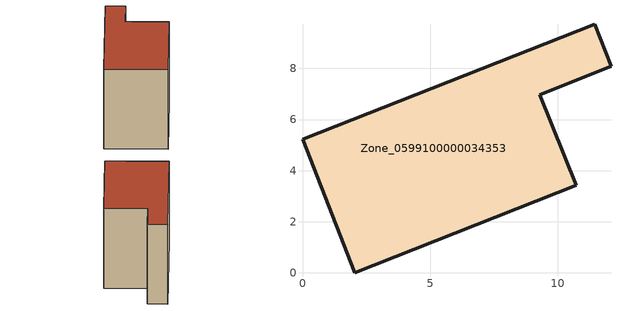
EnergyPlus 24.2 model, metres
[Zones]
Zone_0599100000034353
 floor ground (C_G): 0,5.22 11.44,9.73 12.09,8.09 9.29,6.98 10.71,3.42 2.06,0 z0
 wall outside (C_F): 2.06,0 10.71,3.42 9.29,6.98 12.09,8.09 11.44,9.73 0,5.22 2.06,0 z0:7.7
 roof outside (C_R): 11.44,9.73 0,5.22 2.06,0 10.71,3.42 9.29,6.98 12.09,8.09 z7.7
[BUILDING]
Pand.0599100000034353: North Axis=0; Terrain=City; Loads Convergence Tolerance Value=0.04; Temperature Convergence Tolerance Value=0.4; Solar Distribution=FullExterior; Maximum Number of Warmup Days=25; Minimum Number of Warmup Days=1
[Site:Location]
Rotterdam.The.Hague.AP_ZH_NLD Design_Conditions: Latitude=51.96; Longitude=4.45; Time Zone=1; Elevation=-4.5
[SITE:GROUNDTEMPERATURE:BUILDINGSURFACE]
18, 18, 18, 18, 18, 18, 18, 18, 18, 18, 18, 18
[MATERIAL] Thermal Absorptance=0.9; Solar Absorptance=0.7; Visible Absorptance=0.7
Name | Roughness | Thickness | Conductivity | Density | Specific Heat
G.TC.1975-1991 | MediumSmooth | 0.15 | 0.288461 | 540 | 1210
F.TC.1975-1991 | Rough | 0.3 | 0.230769 | 1920 | 840
R.TC.1975-1991 | MediumRough | 0.2 | 0.153846 | 1500 | 1000
[CONSTRUCTION]
C_G: G.TC.1975-1991
C_F: F.TC.1975-1991
C_R: R.TC.1975-1991
[ZONE]
Zone_0599100000034353: Type=1; Multiplier=1; Ceiling Height=Autocalculate; Volume=Autocalculate; Floor Area=autocalculate; Part of Total Floor Area=Yes
[ZONEINFILTRATION:DESIGNFLOWRATE]
Infil_Zone_0599100000034353: Zone or ZoneList or Space or SpaceList=Zone_0599100000034353; Schedule=AlwaysOn; Design Flow Rate Calculation Method=Flow/Area; Flow Rate per Floor Area=0.003; Constant Term Coefficient=1; Temperature Term Coefficient=0; Velocity Term Coefficient=0; Velocity Squared Term Coefficient=0
[HVACTEMPLATE:ZONE:IDEALLOADSAIRSYSTEM]
Zone_0599100000034353: Maximum Heating Supply Air Temperature=50; Minimum Cooling Supply Air Temperature=13; Maximum Heating Supply Air Humidity Ratio=0.0156; Minimum Cooling Supply Air Humidity Ratio=0.0077; Heating Limit=NoLimit; Cooling Limit=NoLimit; Dehumidification Control Type=ConstantSensibleHeatRatio; Cooling Sensible Heat Ratio=0.7; Dehumidification Setpoint=60; Humidification Control Type=None; Humidification Setpoint=30; Outdoor Air Method=None; Outdoor Air Flow Rate per Person=0.00944; Outdoor Air Flow Rate per Zone Floor Area=0; Outdoor Air Flow Rate per Zone=0; Demand Controlled Ventilation Type=None; Outdoor Air Economizer Type=NoEconomizer; Heat Recovery Type=None; Sensible Heat Recovery Effectiveness=0.7; Latent Heat Recovery Effectiveness=0.65
[ZONECONTROL:THERMOSTAT]
ThermostatControl_Zone_0599100000034353: Zone or ZoneList=Zone_0599100000034353; Control Type Schedule=DualSetpointControlType; Control 1=Thermostat_Zone_0599100000034353; Temperature Difference Between Cutout And Setpoint=0
[THERMOSTATSETPOINT:DUALSETPOINT]
Thermostat_Zone_0599100000034353: Heating Setpoint Temperature Schedule=HeatingSetpoint_Zone_0599100000034353; Cooling Setpoint Temperature Schedule=CoolingSetpoint_Zone_0599100000034353
[SCHEDULE:COMPACT]
HeatingSetpoint_Zone_0599100000034353: Through: 12/31, For: AllDays, Until: 24:00, 21
CoolingSetpoint_Zone_0599100000034353: Through: 12/31, For: AllDays, Until: 24:00, 24
DualSetpointControlType: Through: 12/31, For: AllDays, Until: 24:00, 4
AlwaysOn: Through: 12/31, For: AllDays, Until: 24:00, 1
